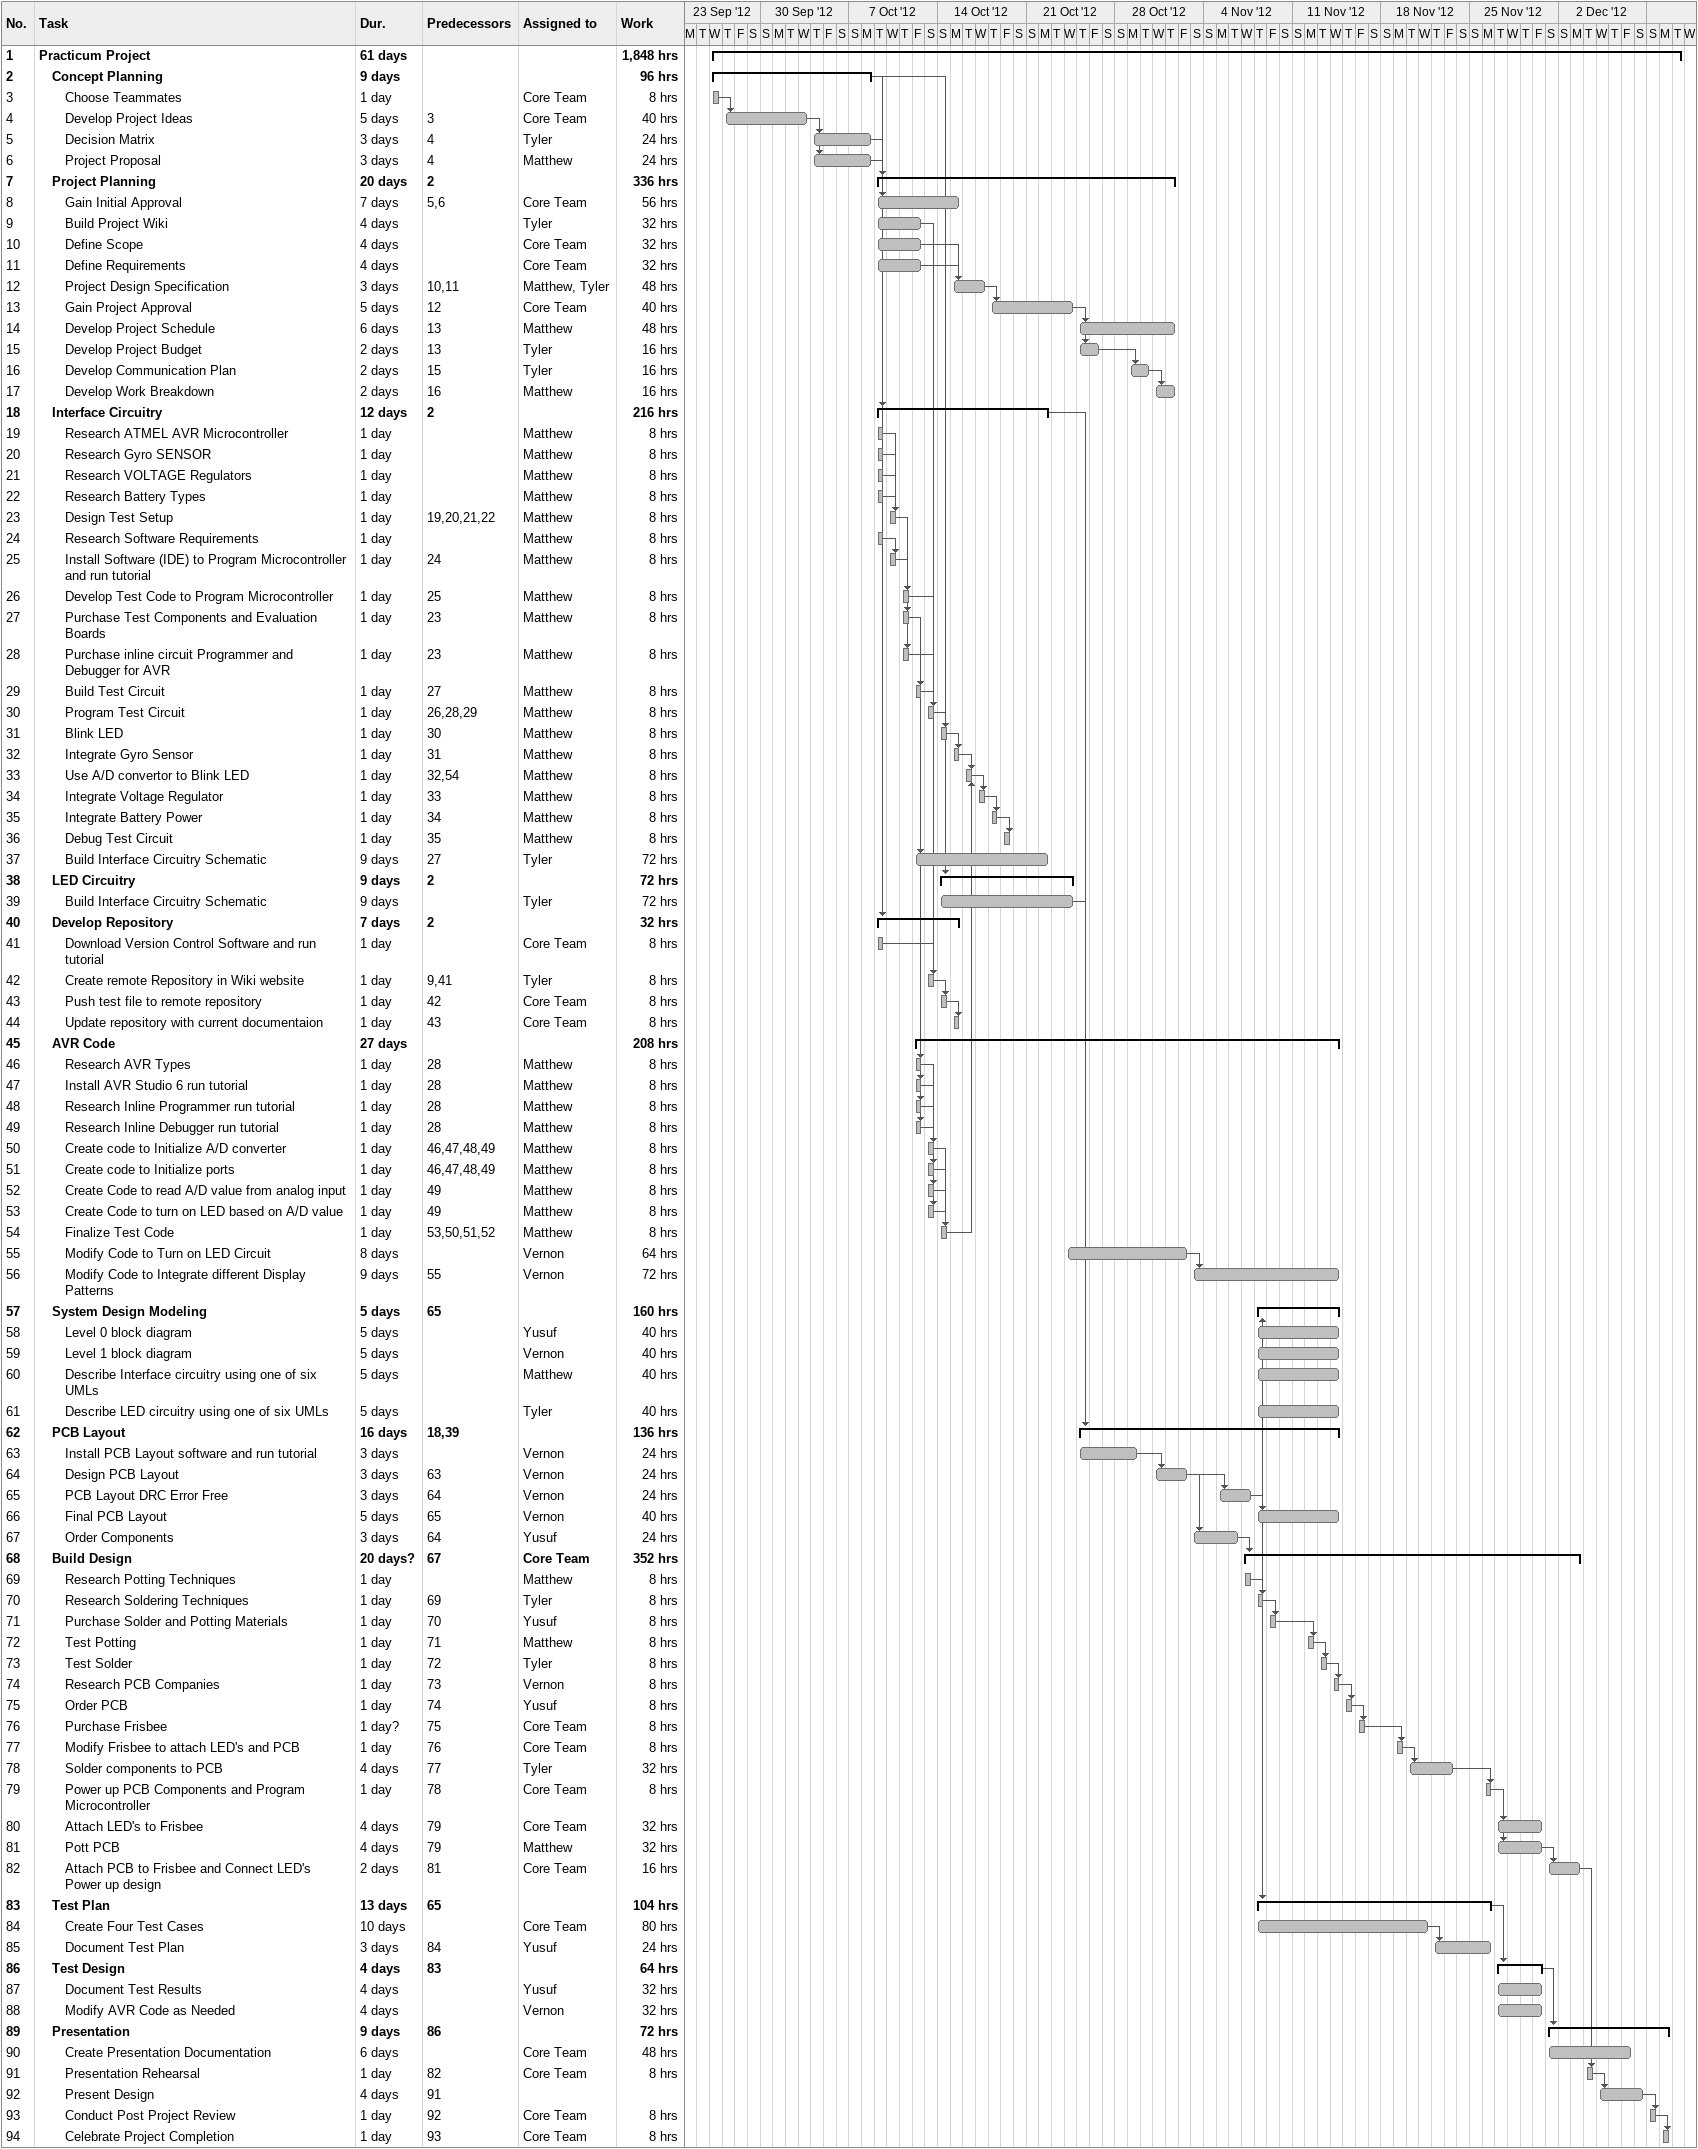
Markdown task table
| ID | Level | Task | Duration | Start | Finish | Predecessors | Resources | Work (h) |
|---|---|---|---|---|---|---|---|---|
| 1 | 1 | **Practicum Project** | 61d | 2012-09-26 | 2012-12-11 |  |  | 1848 |
| 2 | 2 | **Concept Planning** | 9d | 2012-09-26 | 2012-10-08 |  |  | 96 |
| 3 | 3 | Choose Teammates | 1d | 2012-09-26 | 2012-09-26 |  | Core Team | 8 |
| 4 | 3 | Develop Project Ideas | 5d | 2012-09-27 | 2012-10-03 | 3 | Core Team | 40 |
| 5 | 3 | Decision Matrix | 3d | 2012-10-04 | 2012-10-08 | 4 | Tyler | 24 |
| 6 | 3 | Project Proposal | 3d | 2012-10-04 | 2012-10-08 | 4 | Matthew | 24 |
| 7 | 2 | **Project Planning** | 20d | 2012-10-09 | 2012-11-01 | 2 |  | 336 |
| 8 | 3 | Gain Initial Approval | 7d | 2012-10-09 | 2012-10-15 | 5, 6 | Core Team | 56 |
| 9 | 3 | Build Project Wiki | 4d | 2012-10-09 | 2012-10-12 |  | Tyler | 32 |
| 10 | 3 | Define Scope | 4d | 2012-10-09 | 2012-10-12 |  | Core Team | 32 |
| 11 | 3 | Define Requirements | 4d | 2012-10-09 | 2012-10-12 |  | Core Team | 32 |
| 12 | 3 | Project Design Specification | 3d | 2012-10-15 | 2012-10-17 | 10, 11 | Matthew, Tyler | 48 |
| 13 | 3 | Gain Project Approval | 5d | 2012-10-18 | 2012-10-24 | 12 | Core Team | 40 |
| 14 | 3 | Develop Project Schedule | 6d | 2012-10-25 | 2012-11-01 | 13 | Matthew | 48 |
| 15 | 3 | Develop Project Budget | 2d | 2012-10-25 | 2012-10-26 | 13 | Tyler | 16 |
| 16 | 3 | Develop Communication Plan | 2d | 2012-10-29 | 2012-10-30 | 15 | Tyler | 16 |
| 17 | 3 | Develop Work Breakdown | 2d | 2012-10-31 | 2012-11-01 | 16 | Matthew | 16 |
| 18 | 2 | **Interface Circuitry** | 12d | 2012-10-09 | 2012-10-22 | 2 |  | 216 |
| 19 | 3 | Research ATMEL AVR Microcontroller | 1d | 2012-10-09 | 2012-10-09 |  | Matthew | 8 |
| 20 | 3 | Research Gyro SENSOR | 1d | 2012-10-09 | 2012-10-09 |  | Matthew | 8 |
| 21 | 3 | Research VOLTAGE Regulators | 1d | 2012-10-09 | 2012-10-09 |  | Matthew | 8 |
| 22 | 3 | Research Battery Types | 1d | 2012-10-09 | 2012-10-09 |  | Matthew | 8 |
| 23 | 3 | Design Test Setup | 1d | 2012-10-10 | 2012-10-10 | 19, 20, 21, 22 | Matthew | 8 |
| 24 | 3 | Research Software Requirements | 1d | 2012-10-09 | 2012-10-09 |  | Matthew | 8 |
| 25 | 3 | Install Software (IDE) to Program Microcontroller and run tutorial | 1d | 2012-10-10 | 2012-10-10 | 24 | Matthew | 8 |
| 26 | 3 | Develop Test Code to Program Microcontroller | 1d | 2012-10-11 | 2012-10-11 | 25 | Matthew | 8 |
| 27 | 3 | Purchase Test Components and Evaluation Boards | 1d | 2012-10-11 | 2012-10-11 | 23 | Matthew | 8 |
| 28 | 3 | Purchase inline circuit Programmer and Debugger for AVR | 1d | 2012-10-11 | 2012-10-11 | 23 | Matthew | 8 |
| 29 | 3 | Build Test Circuit | 1d | 2012-10-12 | 2012-10-12 | 27 | Matthew | 8 |
| 30 | 3 | Program Test Circuit | 1d | 2012-10-13 | 2012-10-13 | 26, 28, 29 | Matthew | 8 |
| 31 | 3 | Blink LED | 1d | 2012-10-14 | 2012-10-14 | 30 | Matthew | 8 |
| 32 | 3 | Integrate Gyro Sensor | 1d | 2012-10-15 | 2012-10-15 | 31 | Matthew | 8 |
| 33 | 3 | Use A/D convertor to Blink LED | 1d | 2012-10-16 | 2012-10-16 | 32, 54 | Matthew | 8 |
| 34 | 3 | Integrate Voltage Regulator | 1d | 2012-10-17 | 2012-10-17 | 33 | Matthew | 8 |
| 35 | 3 | Integrate Battery Power | 1d | 2012-10-18 | 2012-10-18 | 34 | Matthew | 8 |
| 36 | 3 | Debug Test Circuit | 1d | 2012-10-19 | 2012-10-19 | 35 | Matthew | 8 |
| 37 | 3 | Build Interface Circuitry Schematic | 9d | 2012-10-12 | 2012-10-22 | 27 | Tyler | 72 |
| 38 | 2 | **LED Circuitry** | 9d | 2012-10-14 | 2012-10-24 | 2 |  | 72 |
| 39 | 3 | Build Interface Circuitry Schematic | 9d | 2012-10-14 | 2012-10-24 |  | Tyler | 72 |
| 40 | 2 | **Develop Repository** | 7d | 2012-10-09 | 2012-10-15 | 2 |  | 32 |
| 41 | 3 | Download Version Control Software and run tutorial | 1d | 2012-10-09 | 2012-10-09 |  | Core Team | 8 |
| 42 | 3 | Create remote Repository in Wiki website | 1d | 2012-10-13 | 2012-10-13 | 9, 41 | Tyler | 8 |
| 43 | 3 | Push test file to remote repository | 1d | 2012-10-14 | 2012-10-14 | 42 | Core Team | 8 |
| 44 | 3 | Update repository with current documentaion | 1d | 2012-10-15 | 2012-10-15 | 43 | Core Team | 8 |
| 45 | 2 | **AVR Code** | 27d | 2012-10-12 | 2012-11-14 |  |  | 208 |
| 46 | 3 | Research AVR Types | 1d | 2012-10-12 | 2012-10-12 | 28 | Matthew | 8 |
| 47 | 3 | Install AVR Studio 6 run tutorial | 1d | 2012-10-12 | 2012-10-12 | 28 | Matthew | 8 |
| 48 | 3 | Research Inline Programmer run tutorial | 1d | 2012-10-12 | 2012-10-12 | 28 | Matthew | 8 |
| 49 | 3 | Research Inline Debugger run tutorial | 1d | 2012-10-12 | 2012-10-12 | 28 | Matthew | 8 |
| 50 | 3 | Create code to Initialize A/D converter | 1d | 2012-10-13 | 2012-10-13 | 46, 47, 48, 49 | Matthew | 8 |
| 51 | 3 | Create code to Initialize ports | 1d | 2012-10-13 | 2012-10-13 | 46, 47, 48, 49 | Matthew | 8 |
| 52 | 3 | Create Code to read A/D value from analog input | 1d | 2012-10-13 | 2012-10-13 | 49 | Matthew | 8 |
| 53 | 3 | Create Code to turn on LED based on A/D value | 1d | 2012-10-13 | 2012-10-13 | 49 | Matthew | 8 |
| 54 | 3 | Finalize Test Code | 1d | 2012-10-14 | 2012-10-14 | 53, 50, 51, 52 | Matthew | 8 |
| 55 | 3 | Modify Code to Turn on LED Circuit | 8d | 2012-10-24 | 2012-11-02 |  | Vernon | 64 |
| 56 | 3 | Modify Code to Integrate different Display Patterns | 9d | 2012-11-03 | 2012-11-14 | 55 | Vernon | 72 |
| 57 | 2 | **System Design Modeling** | 5d | 2012-11-08 | 2012-11-14 | 65 |  | 160 |
| 58 | 3 | Level 0 block diagram | 5d | 2012-11-08 | 2012-11-14 |  | Yusuf | 40 |
| 59 | 3 | Level 1 block diagram | 5d | 2012-11-08 | 2012-11-14 |  | Vernon | 40 |
| 60 | 3 | Describe Interface circuitry using one of six UMLs | 5d | 2012-11-08 | 2012-11-14 |  | Matthew | 40 |
| 61 | 3 | Describe LED circuitry using one of six UMLs | 5d | 2012-11-08 | 2012-11-14 |  | Tyler | 40 |
| 62 | 2 | **PCB Layout** | 16d | 2012-10-25 | 2012-11-14 | 18, 39 |  | 136 |
| 63 | 3 | Install PCB Layout software and run tutorial | 3d | 2012-10-25 | 2012-10-29 |  | Vernon | 24 |
| 64 | 3 | Design PCB Layout | 3d | 2012-10-31 | 2012-11-02 | 63 | Vernon | 24 |
| 65 | 3 | PCB Layout DRC Error Free | 3d | 2012-11-05 | 2012-11-07 | 64 | Vernon | 24 |
| 66 | 3 | Final PCB Layout | 5d | 2012-11-08 | 2012-11-14 | 65 | Vernon | 40 |
| 67 | 3 | Order Components | 3d | 2012-11-03 | 2012-11-06 | 64 | Yusuf | 24 |
| 68 | 2 | **Build Design** | 20d? | 2012-11-07 | 2012-12-03 | 67 | Core Team | 352 |
| 69 | 3 | Research Potting Techniques | 1d | 2012-11-07 | 2012-11-07 |  | Matthew | 8 |
| 70 | 3 | Research Soldering Techniques | 1d | 2012-11-08 | 2012-11-08 | 69 | Tyler | 8 |
| 71 | 3 | Purchase Solder and Potting Materials | 1d | 2012-11-09 | 2012-11-09 | 70 | Yusuf | 8 |
| 72 | 3 | Test Potting | 1d | 2012-11-12 | 2012-11-12 | 71 | Matthew | 8 |
| 73 | 3 | Test Solder | 1d | 2012-11-13 | 2012-11-13 | 72 | Tyler | 8 |
| 74 | 3 | Research PCB Companies | 1d | 2012-11-14 | 2012-11-14 | 73 | Vernon | 8 |
| 75 | 3 | Order PCB | 1d | 2012-11-15 | 2012-11-15 | 74 | Yusuf | 8 |
| 76 | 3 | Purchase Frisbee | 1d? | 2012-11-16 | 2012-11-16 | 75 | Core Team | 8 |
| 77 | 3 | Modify Frisbee to attach LED's and PCB | 1d | 2012-11-19 | 2012-11-19 | 76 | Core Team | 8 |
| 78 | 3 | Solder components to PCB | 4d | 2012-11-20 | 2012-11-23 | 77 | Tyler | 32 |
| 79 | 3 | Power up PCB Components and Program Microcontroller | 1d | 2012-11-26 | 2012-11-26 | 78 | Core Team | 8 |
| 80 | 3 | Attach LED's to Frisbee | 4d | 2012-11-27 | 2012-11-30 | 79 | Core Team | 32 |
| 81 | 3 | Pott PCB | 4d | 2012-11-27 | 2012-11-30 | 79 | Matthew | 32 |
| 82 | 3 | Attach PCB to Frisbee and Connect LED's Power up design | 2d | 2012-12-01 | 2012-12-03 | 81 | Core Team | 16 |
| 83 | 2 | **Test Plan** | 13d | 2012-11-08 | 2012-11-26 | 65 |  | 104 |
| 84 | 3 | Create Four Test Cases | 10d | 2012-11-08 | 2012-11-21 |  | Core Team | 80 |
| 85 | 3 | Document Test Plan | 3d | 2012-11-22 | 2012-11-26 | 84 | Yusuf | 24 |
| 86 | 2 | **Test Design** | 4d | 2012-11-27 | 2012-11-30 | 83 |  | 64 |
| 87 | 3 | Document Test Results | 4d | 2012-11-27 | 2012-11-30 |  | Yusuf | 32 |
| 88 | 3 | Modify AVR Code as Needed | 4d | 2012-11-27 | 2012-11-30 |  | Vernon | 32 |
| 89 | 2 | **Presentation** | 9d | 2012-12-01 | 2012-12-10 | 86 |  | 72 |
| 90 | 3 | Create Presentation Documentation | 6d | 2012-12-01 | 2012-12-07 |  | Core Team | 48 |
| 91 | 3 | Presentation Rehearsal | 1d | 2012-12-04 | 2012-12-04 | 82 | Core Team | 8 |
| 92 | 3 | Present Design | 4d | 2012-12-05 | 2012-12-08 | 91 |  |  |
| 93 | 3 | Conduct Post Project Review | 1d | 2012-12-09 | 2012-12-09 | 92 | Core Team | 8 |
| 94 | 3 | Celebrate Project Completion | 1d | 2012-12-10 | 2012-12-10 | 93 | Core Team | 8 |
